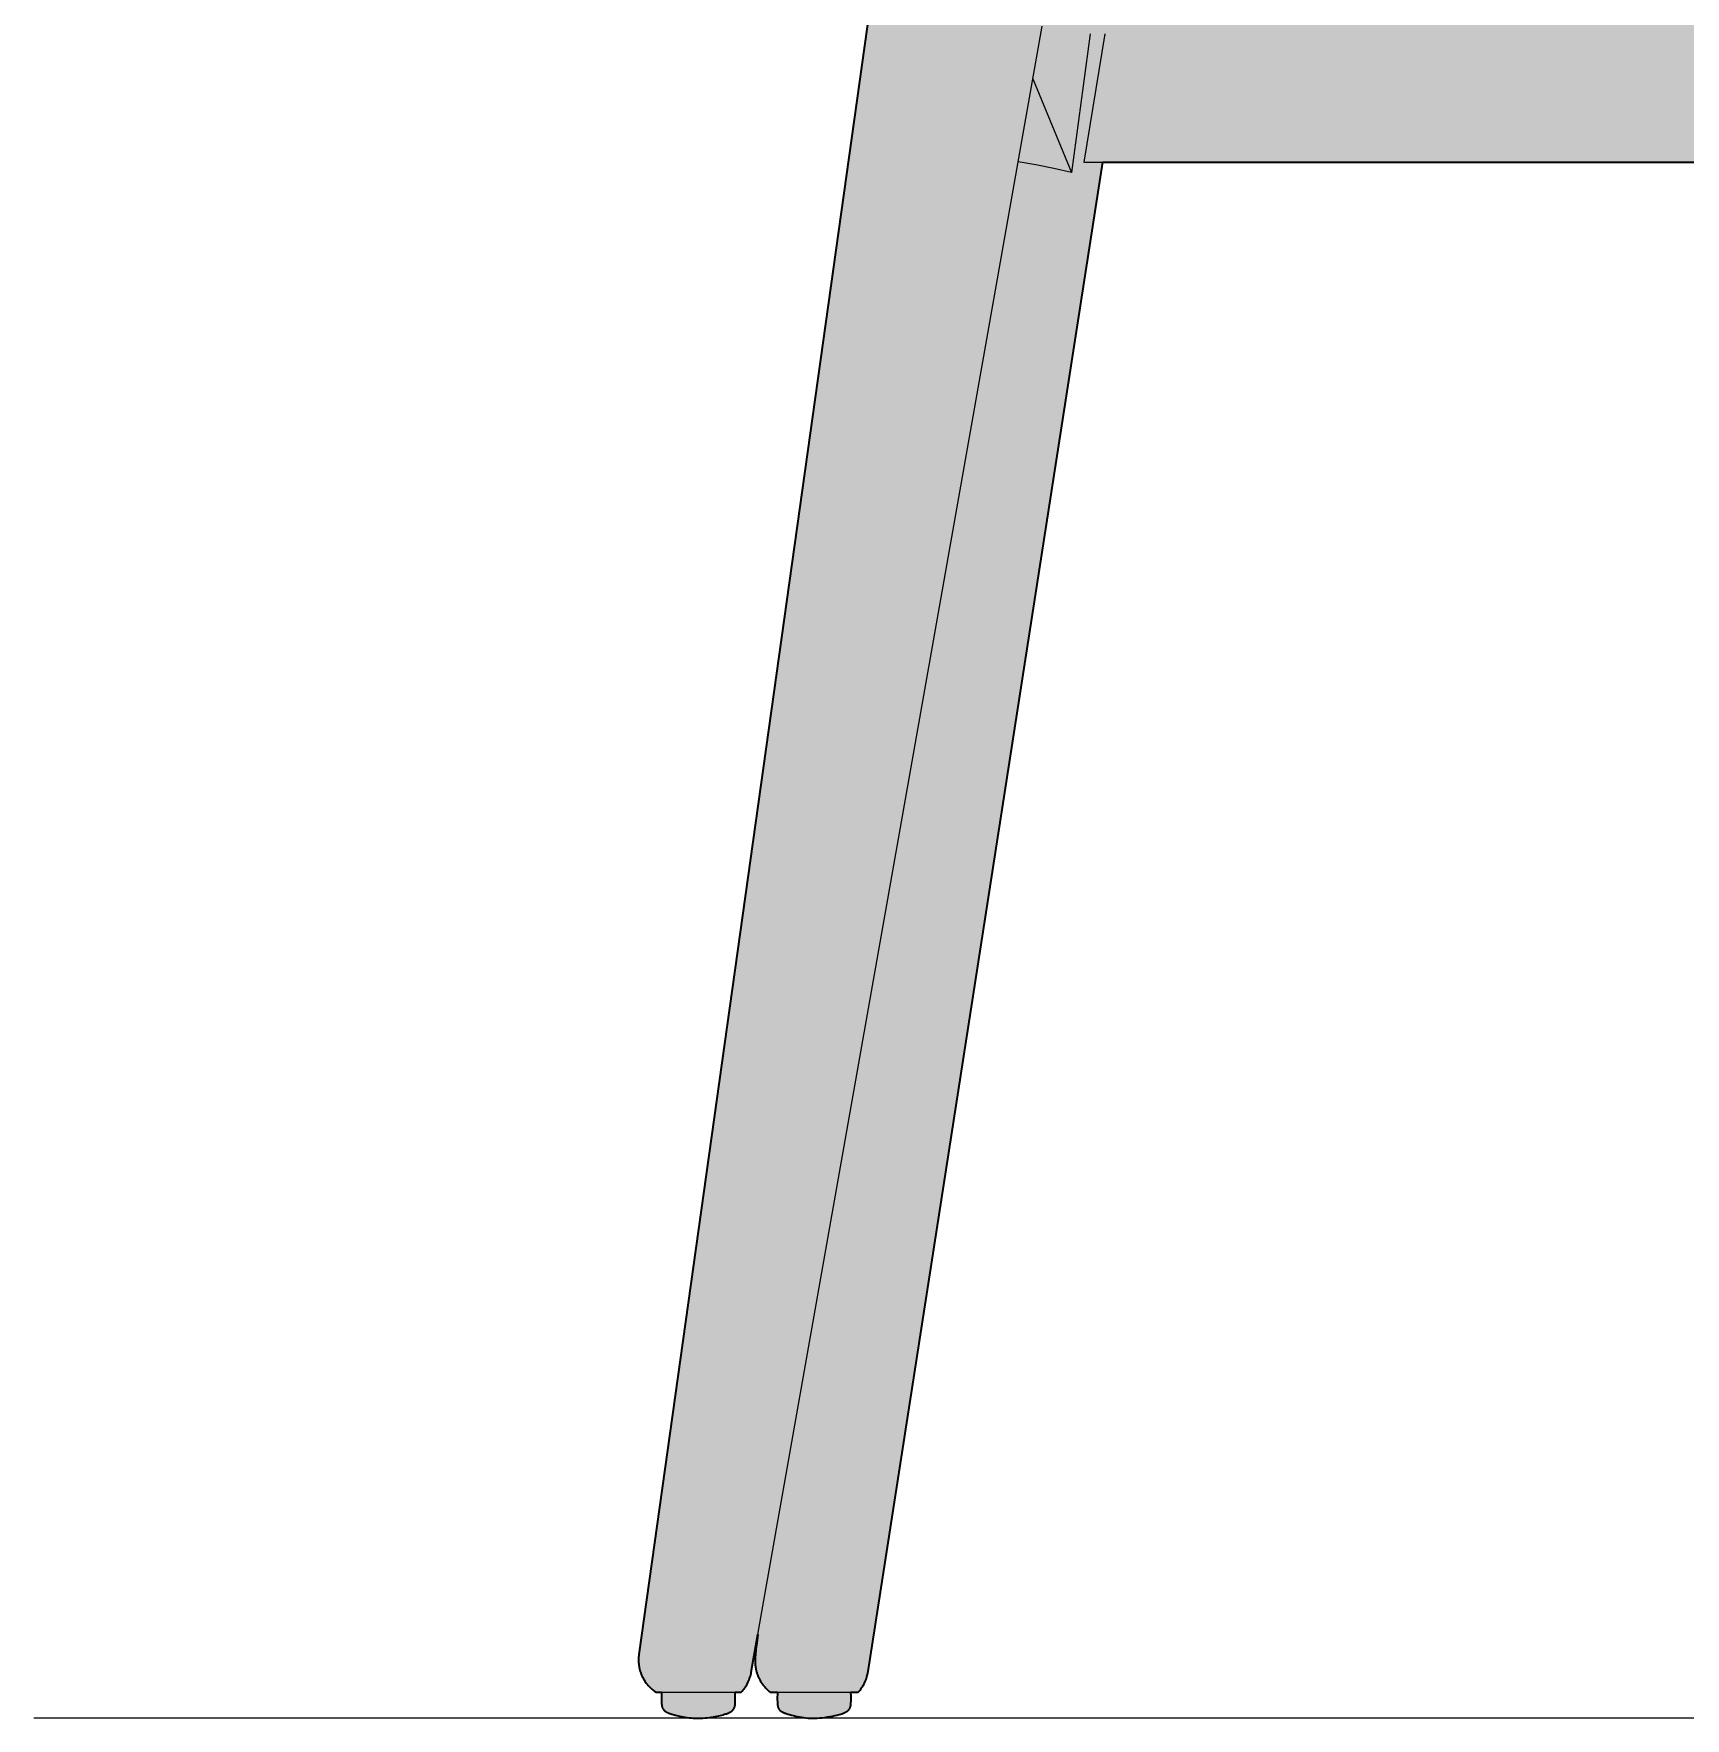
# Model space of a CAD drawing. Header units: millimetres. Extents: x 0 to 1642, y -897 to 768.
# Drawn here: x 0 to 382.1, y 0 to 389.9 of the extents above; entities that cross this region are included whole.
import ezdxf

# ---------------------------------------------------------------- set-up
doc = ezdxf.new("R2010")
doc.units = ezdxf.units.MM
doc.layers.add('Blocks', color=7, linetype='Continuous')
doc.layers.add('Blocks$Fill', color=7, linetype='Continuous', true_color=0xffffff)
for name, color, linetype, lineweight, true_color in [('Blocks$Inner', 7, 'Continuous', 25, 0x007f00), ('Blocks$Outline', 7, 'Continuous', 35, 0xff3f3f), ('Groud', 7, 'Continuous', 25, 0x243775)]:
    doc.layers.add(name, color=color, linetype=linetype, lineweight=lineweight, true_color=true_color)

# ---------------------------------------------------------------- blocks, each defined once
blk = doc.blocks.new('Fiber Armchair Front')
at = {"layer": 'Blocks$Fill'}
blk.add_hatch(color=256, dxfattribs=at).paths.add_polyline_path([(420.42, 767.58), (382.04, 768.35), (343.65, 767.58), (310.91, 766.34), (283.19, 764.64), (259.87, 762.49), (249.66, 761.26), (240.33, 759.91), (231.78, 758.46), (223.94, 756.91), (216.74, 755.25), (210.1, 753.49), (203.93, 751.64), (198.17, 749.68), (192.74, 747.63), (187.62, 745.49), (185.18, 744.4), (182.81, 743.28), (180.51, 742.15), (178.28, 741.01), (176.13, 739.85), (174.04, 738.68), (172.02, 737.5), (170.06, 736.32), (168.17, 735.12), (166.34, 733.92), (162.86, 731.51), (159.62, 729.09), (156.6, 726.68), (153.79, 724.28), (151.18, 721.91), (148.76, 719.58), (146.52, 717.3), (144.44, 715.08), (142.52, 712.93), (140.74, 710.87), (139.1, 708.89), (137.58, 706.99), (136.19, 705.17), (134.91, 703.42), (133.74, 701.74), (132.67, 700.14), (131.69, 698.61), (130.79, 697.14), (129.97, 695.74), (128.53, 693.11), (127.32, 690.73), (123, 681.77), (122.36, 680.54), (122.06, 679.98), (121.77, 679.47), (121.49, 679), (121.22, 678.57), (121.09, 678.37), (120.96, 678.18), (120.83, 678), (120.7, 677.83), (120.57, 677.67), (120.45, 677.53), (120.32, 677.38), (120.19, 677.25), (120.07, 677.13), (119.95, 677.02), (119.88, 676.96), (119.82, 676.91), (119.76, 676.86), (119.7, 676.81), (119.64, 676.76), (119.57, 676.72), (119.51, 676.67), (119.45, 676.63), (119.39, 676.59), (119.33, 676.55), (119.26, 676.52), (119.2, 676.48), (119.14, 676.45), (119.08, 676.42), (119.02, 676.39), (118.95, 676.36), (118.89, 676.33), (118.83, 676.3), (118.76, 676.27), (118.7, 676.25), (118.57, 676.2), (118.44, 676.16), (118.31, 676.13), (118.18, 676.09), (118.05, 676.06), (117.91, 676.04), (117.78, 676.01), (117.64, 675.99), (117.36, 675.95), (115.11, 675.71), (114.41, 675.62), (113.72, 675.51), (113.37, 675.45), (113.04, 675.38), (112.71, 675.3), (112.4, 675.22), (112.25, 675.17), (112.1, 675.13), (111.96, 675.08), (111.82, 675.03), (111.68, 674.98), (111.55, 674.93), (111.43, 674.87), (111.31, 674.82), (111.19, 674.76), (111.14, 674.73), (111.08, 674.7), (111.03, 674.66), (110.98, 674.63), (110.93, 674.6), (110.88, 674.56), (110.83, 674.53), (110.79, 674.5), (110.74, 674.46), (110.7, 674.42), (110.65, 674.39), (110.61, 674.35), (110.57, 674.31), (110.53, 674.27), (110.49, 674.23), (110.46, 674.18), (110.42, 674.14), (110.39, 674.1), (110.35, 674.05), (110.32, 674.01), (110.29, 673.96), (110.26, 673.91), (110.23, 673.86), (110.2, 673.81), (110.17, 673.76), (110.14, 673.71), (110.12, 673.66), (110.09, 673.6), (110.07, 673.55), (110.04, 673.49), (110.02, 673.43), (110, 673.37), (109.98, 673.31), (109.96, 673.25), (109.92, 673.12), (109.88, 672.98), (109.85, 672.84), (109.82, 672.69), (109.79, 672.54), (109.77, 672.38), (109.72, 672.04), (109.69, 671.68), (109.66, 671.28), (109.63, 670.85), (109.59, 669.9), (109.58, 668.8), (109.6, 666.11), (109.9, 658.33), (114.81, 587.78), (116.59, 567.81), (118.7, 548.26), (119.88, 539.07), (121.16, 530.36), (122.54, 522.12), (124.03, 514.39), (125.64, 507.15), (126.5, 503.71), (127.39, 500.41), (128.32, 497.24), (129.28, 494.19), (130.28, 491.28), (131.32, 488.49), (132.4, 485.84), (133.52, 483.31), (134.68, 480.9), (135.28, 479.74), (135.89, 478.61), (136.51, 477.51), (137.14, 476.43), (137.78, 475.37), (138.44, 474.35), (139.1, 473.34), (139.78, 472.36), (140.48, 471.4), (141.18, 470.47), (141.9, 469.55), (142.63, 468.66), (143.37, 467.79), (144.12, 466.93), (144.89, 466.1), (145.67, 465.28), (146.47, 464.48), (147.28, 463.69), (148.1, 462.92), (148.94, 462.16), (150.65, 460.69), (152.43, 459.27), (154.26, 457.9), (154.74, 457.56), (155.22, 456.7), (155.77, 455.82), (156.37, 454.9), (157.02, 453.96), (157.73, 453), (158.5, 452.01), (159.33, 451), (160.21, 449.98), (161.14, 448.93), (162.13, 447.88), (163.18, 446.81), (164.28, 445.73), (165.43, 444.65), (166.64, 443.56), (167.91, 442.47), (169.23, 441.38), (170.6, 440.29), (172.03, 439.2), (173.51, 438.12), (175.05, 437.05), (176.64, 435.98), (178.28, 434.94), (179.98, 433.9), (181.73, 432.88), (183.54, 431.89), (185.4, 430.91), (187.31, 429.96), (189.27, 429.03), (191.29, 428.14), (193.36, 427.27), (195.48, 426.44), (197.65, 425.64), (140.04, 14.76), (140, 14.45), (139.97, 14.15), (139.95, 13.84), (139.94, 13.53), (139.95, 13.23), (139.96, 12.92), (139.98, 12.61), (140.02, 12.31), (140.06, 12), (140.12, 11.7), (140.19, 11.4), (140.26, 11.1), (140.35, 10.8), (140.45, 10.51), (140.55, 10.22), (140.67, 9.94), (140.8, 9.66), (140.93, 9.38), (141.08, 9.11), (141.23, 8.85), (141.4, 8.59), (141.57, 8.33), (141.75, 8.08), (141.94, 7.84), (142.14, 7.6), (142.35, 7.38), (142.56, 7.16), (142.78, 6.94), (143.01, 6.74), (143.25, 6.54), (143.49, 6.35), (143.74, 6.17), (143.99, 6), (145.29, 6), (145.29, 3.21), (145.3, 3.14), (145.3, 3.07), (145.31, 3.01), (145.32, 2.94), (145.33, 2.88), (145.34, 2.82), (145.36, 2.76), (145.37, 2.7), (145.39, 2.64), (145.4, 2.58), (145.42, 2.53), (145.44, 2.48), (145.46, 2.42), (145.48, 2.37), (145.51, 2.32), (145.53, 2.27), (145.56, 2.23), (145.58, 2.18), (145.61, 2.14), (145.64, 2.09), (145.67, 2.05), (145.7, 2.01), (145.73, 1.97), (145.77, 1.93), (145.8, 1.89), (145.83, 1.85), (145.87, 1.82), (145.91, 1.78), (145.94, 1.75), (145.98, 1.71), (146.02, 1.68), (146.06, 1.65), (146.1, 1.62), (146.14, 1.59), (146.18, 1.56), (146.23, 1.53), (146.27, 1.5), (146.32, 1.48), (146.36, 1.45), (146.41, 1.43), (146.5, 1.38), (146.59, 1.33), (146.69, 1.29), (146.79, 1.24), (146.89, 1.2), (146.99, 1.17), (147.2, 1.09), (147.63, 0.96), (148.51, 0.72), (149.41, 0.5), (149.86, 0.4), (150.31, 0.32), (150.76, 0.24), (151.21, 0.17), (151.66, 0.11), (152.11, 0.06), (152.56, 0.02), (153.01, -0.01), (153.47, -0.02), (153.92, -0.03), (154.39, -0.01), (154.86, 0.01), (155.34, 0.05), (155.82, 0.1), (156.3, 0.17), (156.78, 0.24), (157.69, 0.4), (158.52, 0.57), (159.24, 0.73), (159.57, 0.81), (159.87, 0.9), (160.15, 0.98), (160.29, 1.03), (160.42, 1.08), (160.56, 1.13), (160.68, 1.18), (160.81, 1.24), (160.94, 1.3), (161.06, 1.36), (161.18, 1.43), (161.25, 1.46), (161.3, 1.5), (161.36, 1.53), (161.42, 1.57), (161.48, 1.61), (161.53, 1.65), (161.59, 1.7), (161.64, 1.74), (161.67, 1.77), (161.69, 1.79), (161.72, 1.82), (161.75, 1.84), (161.77, 1.87), (161.79, 1.89), (161.82, 1.92), (161.84, 1.95), (161.86, 1.98), (161.89, 2), (161.91, 2.03), (161.93, 2.06), (161.95, 2.09), (161.97, 2.13), (161.99, 2.16), (162.01, 2.19), (162.03, 2.22), (162.05, 2.26), (162.07, 2.29), (162.08, 2.33), (162.1, 2.36), (162.12, 2.4), (162.13, 2.44), (162.15, 2.48), (162.16, 2.52), (162.18, 2.56), (162.19, 2.6), (162.2, 2.64), (162.21, 2.68), (162.22, 2.73), (162.23, 2.77), (162.24, 2.82), (162.25, 2.86), (162.26, 2.91), (162.27, 2.96), (162.27, 3.01), (162.28, 3.11), (162.29, 3.21), (162.29, 6), (163.7, 6), (163.91, 6.23), (164.11, 6.46), (164.3, 6.71), (164.48, 6.96), (164.66, 7.21), (164.82, 7.47), (164.98, 7.74), (165.13, 8.01), (165.27, 8.29), (165.4, 8.57), (165.52, 8.86), (165.63, 9.15), (165.73, 9.44), (165.82, 9.74), (165.9, 10.03), (165.97, 10.34), (166.03, 10.64), (167.57, 19.35), (167.29, 17.45), (167.1, 15.91), (166.98, 14.66), (166.94, 14.13), (166.92, 13.65), (166.92, 13.23), (166.92, 12.84), (166.93, 12.66), (166.94, 12.49), (166.96, 12.33), (166.97, 12.17), (166.99, 12.02), (167.01, 11.87), (167.04, 11.73), (167.06, 11.58), (167.12, 11.31), (167.18, 11.04), (167.26, 10.76), (167.34, 10.48), (167.42, 10.19), (167.53, 9.9), (167.58, 9.75), (167.64, 9.6), (167.7, 9.46), (167.77, 9.3), (167.84, 9.15), (167.92, 9), (168, 8.84), (168.09, 8.69), (168.18, 8.53), (168.28, 8.37), (168.38, 8.21), (168.49, 8.05), (168.61, 7.89), (168.73, 7.72), (168.86, 7.56), (169, 7.39), (169.14, 7.22), (169.29, 7.05), (169.45, 6.88), (169.62, 6.71), (169.79, 6.53), (169.98, 6.35), (170.17, 6.18), (170.37, 6), (172.08, 6), (172.06, 4.3), (172.07, 3.7), (172.09, 3.45), (172.1, 3.23), (172.12, 3.05), (172.13, 2.96), (172.14, 2.88), (172.15, 2.81), (172.17, 2.74), (172.18, 2.68), (172.2, 2.62), (172.21, 2.56), (172.23, 2.51), (172.24, 2.46), (172.26, 2.41), (172.28, 2.37), (172.3, 2.32), (172.32, 2.28), (172.34, 2.24), (172.36, 2.2), (172.39, 2.16), (172.41, 2.13), (172.43, 2.09), (172.46, 2.05), (172.48, 2.02), (172.51, 1.98), (172.54, 1.95), (172.57, 1.91), (172.6, 1.88), (172.63, 1.84), (172.67, 1.81), (172.7, 1.78), (172.74, 1.75), (172.78, 1.71), (172.82, 1.68), (172.86, 1.65), (172.91, 1.62), (172.95, 1.59), (173, 1.56), (173.05, 1.53), (173.1, 1.5), (173.16, 1.47), (173.22, 1.44), (173.34, 1.38), (173.47, 1.32), (173.61, 1.26), (173.76, 1.2), (173.92, 1.14), (174.09, 1.08), (174.47, 0.96), (174.88, 0.84), (175.32, 0.72), (175.77, 0.61), (176.25, 0.5), (176.73, 0.4), (177.22, 0.3), (177.71, 0.22), (178.2, 0.15), (178.69, 0.09), (179.19, 0.04), (179.7, 0.01), (180.22, 0), (180.75, 0), (181.31, 0.02), (181.88, 0.06), (182.46, 0.12), (183.06, 0.19), (183.65, 0.28), (184.23, 0.38), (184.8, 0.49), (185.34, 0.6), (185.85, 0.72), (186.33, 0.84), (186.77, 0.97), (186.98, 1.04), (187.17, 1.1), (187.36, 1.17), (187.53, 1.25), (187.62, 1.28), (187.7, 1.32), (187.78, 1.36), (187.86, 1.4), (187.93, 1.44), (188.01, 1.48), (188.08, 1.52), (188.14, 1.56), (188.21, 1.61), (188.27, 1.65), (188.33, 1.7), (188.39, 1.74), (188.45, 1.79), (188.5, 1.84), (188.52, 1.86), (188.55, 1.89), (188.57, 1.91), (188.6, 1.94), (188.62, 1.96), (188.64, 1.99), (188.66, 2.02), (188.68, 2.04), (188.71, 2.07), (188.73, 2.1), (188.74, 2.13), (188.76, 2.16), (188.78, 2.19), (188.8, 2.22), (188.82, 2.25), (188.83, 2.28), (188.85, 2.31), (188.86, 2.34), (188.88, 2.38), (188.89, 2.41), (188.91, 2.45), (188.92, 2.49), (188.93, 2.52), (188.95, 2.56), (188.96, 2.6), (188.97, 2.64), (188.99, 2.73), (189.01, 2.82), (189.03, 2.92), (189.04, 3.02), (189.06, 3.13), (189.07, 3.25), (189.08, 3.37), (189.1, 3.64), (189.11, 3.94), (189.11, 4.27), (189.11, 5.05), (189.08, 6), (190.8, 6), (191.01, 6.24), (191.2, 6.48), (191.39, 6.74), (191.57, 6.99), (191.74, 7.26), (191.91, 7.53), (192.06, 7.8), (192.2, 8.08), (192.34, 8.37), (192.46, 8.66), (192.58, 8.95), (192.69, 9.24), (192.78, 9.54), (192.87, 9.85), (192.95, 10.15), (193.01, 10.46), (193.07, 10.77), (247.41, 360.17), (516.88, 360.17), (571.22, 10.77), (571.28, 10.46), (571.34, 10.15), (571.42, 9.85), (571.51, 9.54), (571.6, 9.24), (571.71, 8.95), (571.83, 8.66), (571.95, 8.37), (572.09, 8.08), (572.23, 7.8), (572.39, 7.53), (572.55, 7.26), (572.72, 6.99), (572.9, 6.74), (573.09, 6.48), (573.28, 6.24), (573.49, 6), (575.21, 6), (575.18, 5.05), (575.18, 4.27), (575.18, 3.94), (575.19, 3.64), (575.21, 3.37), (575.22, 3.25), (575.23, 3.13), (575.25, 3.02), (575.26, 2.92), (575.28, 2.82), (575.3, 2.73), (575.32, 2.64), (575.33, 2.6), (575.34, 2.56), (575.36, 2.52), (575.37, 2.49), (575.38, 2.45), (575.4, 2.41), (575.41, 2.38), (575.43, 2.34), (575.44, 2.31), (575.46, 2.28), (575.47, 2.25), (575.49, 2.22), (575.51, 2.19), (575.53, 2.16), (575.55, 2.13), (575.57, 2.1), (575.59, 2.07), (575.61, 2.04), (575.63, 2.02), (575.65, 1.99), (575.67, 1.96), (575.69, 1.94), (575.72, 1.91), (575.74, 1.89), (575.77, 1.86), (575.79, 1.84), (575.85, 1.79), (575.9, 1.74), (575.96, 1.7), (576.02, 1.65), (576.08, 1.61), (576.15, 1.56), (576.21, 1.52), (576.28, 1.48), (576.36, 1.44), (576.43, 1.4), (576.51, 1.36), (576.59, 1.32), (576.67, 1.28), (576.76, 1.25), (576.93, 1.17), (577.12, 1.1), (577.32, 1.04), (577.52, 0.97), (577.96, 0.84), (578.44, 0.72), (578.95, 0.6), (579.49, 0.49), (580.06, 0.38), (580.64, 0.28), (581.23, 0.19), (581.83, 0.12), (582.41, 0.06), (582.98, 0.02), (583.54, 0), (584.07, 0), (584.59, 0.01), (585.1, 0.04), (585.6, 0.09), (586.09, 0.15), (586.58, 0.22), (587.07, 0.3), (587.56, 0.4), (588.04, 0.5), (588.52, 0.61), (588.97, 0.72), (589.41, 0.84), (589.82, 0.96), (590.2, 1.08), (590.37, 1.14), (590.53, 1.2), (590.68, 1.26), (590.82, 1.32), (590.95, 1.38), (591.07, 1.44), (591.13, 1.47), (591.19, 1.5), (591.24, 1.53), (591.29, 1.56), (591.34, 1.59), (591.38, 1.62), (591.43, 1.65), (591.47, 1.68), (591.51, 1.71), (591.55, 1.75), (591.59, 1.78), (591.62, 1.81), (591.66, 1.84), (591.69, 1.88), (591.72, 1.91), (591.75, 1.95), (591.78, 1.98), (591.81, 2.02), (591.83, 2.05), (591.86, 2.09), (591.88, 2.13), (591.9, 2.16), (591.93, 2.2), (591.95, 2.24), (591.97, 2.28), (591.99, 2.32), (592.01, 2.37), (592.03, 2.41), (592.05, 2.46), (592.06, 2.51), (592.08, 2.56), (592.09, 2.62), (592.11, 2.68), (592.12, 2.74), (592.14, 2.81), (592.15, 2.88), (592.16, 2.96), (592.17, 3.05), (592.19, 3.23), (592.2, 3.45), (592.22, 3.7), (592.23, 4.3), (592.21, 6), (593.92, 6), (594.12, 6.18), (594.31, 6.35), (594.5, 6.53), (594.67, 6.71), (594.84, 6.88), (595, 7.05), (595.15, 7.22), (595.29, 7.39), (595.43, 7.56), (595.56, 7.72), (595.68, 7.89), (595.8, 8.05), (595.91, 8.21), (596.01, 8.37), (596.11, 8.53), (596.2, 8.69), (596.29, 8.84), (596.37, 9), (596.45, 9.15), (596.52, 9.3), (596.59, 9.46), (596.65, 9.6), (596.71, 9.75), (596.76, 9.9), (596.87, 10.19), (596.96, 10.48), (597.03, 10.76), (597.11, 11.04), (597.17, 11.31), (597.23, 11.58), (597.25, 11.73), (597.28, 11.87), (597.3, 12.02), (597.32, 12.17), (597.33, 12.33), (597.35, 12.49), (597.36, 12.66), (597.37, 12.84), (597.37, 13.23), (597.37, 13.65), (597.35, 14.13), (597.31, 14.66), (597.19, 15.91), (597, 17.45), (596.73, 19.35), (598.26, 10.64), (598.32, 10.34), (598.39, 10.03), (598.47, 9.74), (598.56, 9.44), (598.66, 9.15), (598.78, 8.86), (598.89, 8.57), (599.02, 8.29), (599.16, 8.01), (599.31, 7.74), (599.47, 7.47), (599.63, 7.21), (599.81, 6.96), (599.99, 6.71), (600.18, 6.46), (600.38, 6.23), (600.59, 6), (602, 6), (602, 3.21), (602.01, 3.11), (602.02, 3.01), (602.02, 2.96), (602.03, 2.91), (602.04, 2.86), (602.05, 2.82), (602.06, 2.77), (602.07, 2.73), (602.08, 2.68), (602.09, 2.64), (602.1, 2.6), (602.11, 2.56), (602.13, 2.52), (602.14, 2.48), (602.16, 2.44), (602.17, 2.4), (602.19, 2.36), (602.21, 2.33), (602.22, 2.29), (602.24, 2.26), (602.26, 2.22), (602.28, 2.19), (602.3, 2.16), (602.32, 2.13), (602.34, 2.09), (602.36, 2.06), (602.38, 2.03), (602.4, 2), (602.43, 1.98), (602.45, 1.95), (602.47, 1.92), (602.5, 1.89), (602.52, 1.87), (602.55, 1.84), (602.57, 1.82), (602.6, 1.79), (602.62, 1.77), (602.65, 1.74), (602.7, 1.7), (602.76, 1.65), (602.81, 1.61), (602.87, 1.57), (602.93, 1.53), (602.99, 1.5), (603.05, 1.46), (603.11, 1.43), (603.23, 1.36), (603.35, 1.3), (603.48, 1.24), (603.61, 1.18), (603.74, 1.13), (603.87, 1.08), (604, 1.03), (604.14, 0.98), (604.42, 0.9), (604.73, 0.81), (605.05, 0.73), (605.77, 0.57), (606.6, 0.4), (607.51, 0.24), (607.99, 0.17), (608.47, 0.1), (608.95, 0.05), (609.43, 0.01), (609.9, -0.01), (610.37, -0.03), (610.83, -0.02), (611.28, -0.01), (611.73, 0.02), (612.18, 0.06), (612.63, 0.11), (613.08, 0.17), (613.53, 0.24), (613.98, 0.32), (614.43, 0.4), (614.88, 0.5), (615.78, 0.72), (616.66, 0.96), (617.09, 1.09), (617.3, 1.17), (617.4, 1.2), (617.5, 1.24), (617.6, 1.29), (617.7, 1.33), (617.79, 1.38), (617.88, 1.43), (617.93, 1.45), (617.98, 1.48), (618.02, 1.5), (618.06, 1.53), (618.11, 1.56), (618.15, 1.59), (618.19, 1.62), (618.23, 1.65), (618.27, 1.68), (618.31, 1.71), (618.35, 1.75), (618.38, 1.78), (618.42, 1.82), (618.46, 1.85), (618.49, 1.89), (618.53, 1.93), (618.56, 1.97), (618.59, 2.01), (618.62, 2.05), (618.65, 2.09), (618.68, 2.14), (618.71, 2.18), (618.73, 2.23), (618.76, 2.27), (618.78, 2.32), (618.81, 2.37), (618.83, 2.42), (618.85, 2.48), (618.87, 2.53), (618.89, 2.58), (618.9, 2.64), (618.92, 2.7), (618.93, 2.76), (618.95, 2.82), (618.96, 2.88), (618.97, 2.94), (618.98, 3.01), (618.99, 3.07), (618.99, 3.14), (619, 3.21), (619, 6), (620.3, 6), (620.55, 6.17), (620.8, 6.35), (621.04, 6.54), (621.28, 6.74), (621.51, 6.94), (621.73, 7.16), (621.95, 7.38), (622.15, 7.6), (622.35, 7.84), (622.54, 8.08), (622.72, 8.33), (622.89, 8.59), (623.06, 8.85), (623.21, 9.11), (623.36, 9.38), (623.5, 9.66), (623.62, 9.94), (623.74, 10.22), (623.85, 10.51), (623.94, 10.8), (624.03, 11.1), (624.11, 11.4), (624.17, 11.7), (624.23, 12), (624.27, 12.31), (624.31, 12.61), (624.33, 12.92), (624.34, 13.23), (624.35, 13.53), (624.34, 13.84), (624.32, 14.15), (624.29, 14.45), (624.25, 14.76), (566.64, 425.64), (568.38, 426.23), (570.1, 426.85), (571.8, 427.5), (573.47, 428.17), (575.11, 428.87), (576.73, 429.6), (578.32, 430.35), (579.89, 431.13), (581.43, 431.94), (582.94, 432.77), (584.43, 433.63), (585.89, 434.52), (587.33, 435.43), (588.74, 436.37), (590.12, 437.34), (591.48, 438.33), (592.82, 439.35), (594.12, 440.39), (595.41, 441.47), (596.66, 442.57), (597.89, 443.69), (599.1, 444.84), (600.28, 446.02), (601.43, 447.23), (602.56, 448.46), (603.66, 449.72), (604.73, 451), (605.78, 452.31), (606.8, 453.65), (607.8, 455.02), (608.77, 456.41), (609.72, 457.83), (609.82, 457.9), (611.65, 459.27), (613.43, 460.69), (615.14, 462.16), (615.98, 462.92), (616.8, 463.69), (617.61, 464.48), (618.41, 465.28), (619.19, 466.1), (619.96, 466.93), (620.71, 467.79), (621.45, 468.66), (622.18, 469.55), (622.9, 470.47), (623.6, 471.4), (624.29, 472.36), (624.97, 473.34), (625.64, 474.35), (626.3, 475.37), (626.94, 476.43), (627.57, 477.51), (628.19, 478.61), (628.8, 479.74), (629.4, 480.9), (630.56, 483.31), (631.68, 485.84), (632.76, 488.49), (633.8, 491.28), (634.8, 494.19), (635.76, 497.24), (636.69, 500.41), (637.58, 503.71), (638.43, 507.15), (640.05, 514.39), (641.54, 522.12), (642.92, 530.36), (644.2, 539.07), (645.38, 548.26), (647.49, 567.81), (651.91, 623.17), (654.18, 658.33), (654.48, 666.11), (654.5, 668.8), (654.48, 669.9), (654.45, 670.85), (654.42, 671.28), (654.39, 671.68), (654.36, 672.04), (654.31, 672.38), (654.29, 672.54), (654.26, 672.69), (654.23, 672.84), (654.2, 672.98), (654.16, 673.12), (654.12, 673.25), (654.1, 673.31), (654.08, 673.37), (654.06, 673.43), (654.03, 673.49), (654.01, 673.55), (653.99, 673.6), (653.96, 673.66), (653.94, 673.71), (653.91, 673.76), (653.88, 673.81), (653.85, 673.86), (653.82, 673.91), (653.79, 673.96), (653.76, 674.01), (653.73, 674.05), (653.69, 674.1), (653.66, 674.14), (653.62, 674.18), (653.58, 674.23), (653.55, 674.27), (653.51, 674.31), (653.47, 674.35), (653.42, 674.39), (653.38, 674.42), (653.34, 674.46), (653.29, 674.5), (653.25, 674.53), (653.2, 674.56), (653.15, 674.6), (653.1, 674.63), (653.05, 674.66), (653, 674.7), (652.94, 674.73), (652.89, 674.76), (652.77, 674.82), (652.65, 674.87), (652.53, 674.93), (652.4, 674.98), (652.26, 675.03), (652.12, 675.08), (651.98, 675.13), (651.83, 675.17), (651.68, 675.22), (651.36, 675.3), (651.04, 675.38), (650.7, 675.45), (650.36, 675.51), (649.67, 675.62), (648.97, 675.71), (646.72, 675.95), (646.44, 675.99), (646.3, 676.01), (646.16, 676.04), (646.03, 676.06), (645.9, 676.09), (645.77, 676.13), (645.64, 676.16), (645.51, 676.2), (645.38, 676.25), (645.32, 676.27), (645.25, 676.3), (645.19, 676.33), (645.13, 676.36), (645.06, 676.39), (645, 676.42), (644.94, 676.45), (644.88, 676.48), (644.81, 676.52), (644.75, 676.55), (644.69, 676.59), (644.63, 676.63), (644.57, 676.67), (644.5, 676.72), (644.44, 676.76), (644.38, 676.81), (644.32, 676.86), (644.26, 676.91), (644.2, 676.96), (644.13, 677.02), (644.01, 677.13), (643.88, 677.25), (643.76, 677.38), (643.63, 677.53), (643.51, 677.67), (643.38, 677.83), (643.25, 678), (643.12, 678.18), (642.99, 678.37), (642.86, 678.57), (642.59, 679), (642.31, 679.47), (642.02, 679.98), (641.72, 680.54), (641.08, 681.77), (636.76, 690.73), (635.55, 693.11), (634.11, 695.74), (633.29, 697.14), (632.39, 698.61), (631.41, 700.14), (630.34, 701.74), (629.17, 703.42), (627.89, 705.17), (626.5, 706.99), (624.98, 708.89), (623.34, 710.87), (621.56, 712.93), (619.64, 715.08), (617.56, 717.3), (615.32, 719.58), (612.9, 721.91), (610.29, 724.28), (607.48, 726.68), (604.46, 729.09), (601.21, 731.51), (597.74, 733.92), (595.91, 735.12), (594.02, 736.32), (592.06, 737.5), (590.04, 738.68), (587.95, 739.85), (585.79, 741.01), (583.57, 742.15), (581.27, 743.28), (578.9, 744.4), (576.46, 745.49), (571.34, 747.63), (565.91, 749.68), (560.15, 751.64), (553.98, 753.49), (547.34, 755.25), (540.14, 756.91), (532.3, 758.46), (523.75, 759.91), (514.42, 761.26), (504.21, 762.49), (480.89, 764.64), (453.17, 766.34)], flags=0)
at = {"layer": 'Blocks$Inner'}
blk.add_line((244.45, 389.87), (240.14, 357.76), dxfattribs=at)
for points in [[(199.35, 437.71), (140.04, 14.76), (140, 14.45), (139.97, 14.15), (139.95, 13.84), (139.94, 13.53), (139.95, 13.23), (139.96, 12.92), (139.98, 12.61), (140.02, 12.31), (140.06, 12), (140.12, 11.7), (140.19, 11.4), (140.26, 11.1), (140.35, 10.8), (140.45, 10.51), (140.55, 10.22), (140.67, 9.94), (140.8, 9.66), (140.93, 9.38), (141.08, 9.11), (141.23, 8.85), (141.4, 8.59), (141.57, 8.33), (141.75, 8.08), (141.94, 7.84), (142.14, 7.6), (142.35, 7.38), (142.56, 7.16), (142.78, 6.94), (143.01, 6.74), (143.25, 6.54), (143.49, 6.35), (143.74, 6.17), (143.99, 6), (163.7, 6), (163.91, 6.23), (164.11, 6.46), (164.3, 6.71), (164.48, 6.96), (164.66, 7.21), (164.82, 7.47), (164.98, 7.74), (165.13, 8.01), (165.27, 8.29), (165.4, 8.57), (165.52, 8.86), (165.63, 9.15), (165.73, 9.44), (165.82, 9.74), (165.9, 10.03), (165.97, 10.34), (166.03, 10.64), (233.31, 391.65)], [(247.8, 389.87), (243, 360.17), (521.29, 360.17), (516.49, 389.87)], [(231.16, 379.46), (240.14, 357.76), (236.04, 358.7), (231.91, 359.53), (227.77, 360.24)], [(167.57, 19.35), (167.29, 17.45), (167.1, 15.91), (166.98, 14.66), (166.94, 14.13), (166.92, 13.65), (166.92, 13.23), (166.92, 12.84), (166.93, 12.66), (166.94, 12.49), (166.96, 12.33), (166.97, 12.17), (166.99, 12.02), (167.01, 11.87), (167.04, 11.73), (167.06, 11.58), (167.12, 11.31), (167.18, 11.04), (167.26, 10.76), (167.34, 10.48), (167.42, 10.19), (167.53, 9.9), (167.58, 9.75), (167.64, 9.6), (167.7, 9.46), (167.77, 9.3), (167.84, 9.15), (167.92, 9), (168, 8.84), (168.09, 8.69), (168.18, 8.53), (168.28, 8.37), (168.38, 8.21), (168.49, 8.05), (168.61, 7.89), (168.73, 7.72), (168.86, 7.56), (169, 7.39), (169.14, 7.22), (169.29, 7.05), (169.45, 6.88), (169.62, 6.71), (169.79, 6.53), (169.98, 6.35), (170.17, 6.18), (170.37, 6), (190.8, 6), (191.01, 6.24), (191.2, 6.48), (191.39, 6.74), (191.57, 6.99), (191.74, 7.26), (191.91, 7.53), (192.06, 7.8), (192.2, 8.08), (192.34, 8.37), (192.46, 8.66), (192.58, 8.95), (192.69, 9.24), (192.78, 9.54), (192.87, 9.85), (192.95, 10.15), (193.01, 10.46), (193.07, 10.77), (247.41, 360.17)], [(145.29, 6), (145.29, 3.21), (145.3, 3.14), (145.3, 3.07), (145.31, 3.01), (145.32, 2.94), (145.33, 2.88), (145.34, 2.82), (145.36, 2.76), (145.37, 2.7), (145.39, 2.64), (145.4, 2.58), (145.42, 2.53), (145.44, 2.48), (145.46, 2.42), (145.48, 2.37), (145.51, 2.32), (145.53, 2.27), (145.56, 2.23), (145.58, 2.18), (145.61, 2.14), (145.64, 2.09), (145.67, 2.05), (145.7, 2.01), (145.73, 1.97), (145.77, 1.93), (145.8, 1.89), (145.83, 1.85), (145.87, 1.82), (145.91, 1.78), (145.94, 1.75), (145.98, 1.71), (146.02, 1.68), (146.06, 1.65), (146.1, 1.62), (146.14, 1.59), (146.18, 1.56), (146.23, 1.53), (146.27, 1.5), (146.32, 1.48), (146.36, 1.45), (146.41, 1.43), (146.5, 1.38), (146.59, 1.33), (146.69, 1.29), (146.79, 1.24), (146.89, 1.2), (146.99, 1.17), (147.2, 1.09), (147.63, 0.96), (148.51, 0.72), (149.41, 0.5), (149.86, 0.4), (150.31, 0.32), (150.76, 0.24), (151.21, 0.17), (151.66, 0.11), (152.11, 0.06), (152.56, 0.02), (153.01, -0.01), (153.47, -0.02), (153.92, -0.03), (154.39, -0.01), (154.86, 0.01), (155.34, 0.05), (155.82, 0.1), (156.3, 0.17), (156.78, 0.24), (157.69, 0.4), (158.52, 0.57), (159.24, 0.73), (159.57, 0.81), (159.87, 0.9), (160.15, 0.98), (160.29, 1.03), (160.42, 1.08), (160.56, 1.13), (160.68, 1.18), (160.81, 1.24), (160.94, 1.3), (161.06, 1.36), (161.18, 1.43), (161.25, 1.46), (161.3, 1.5), (161.36, 1.53), (161.42, 1.57), (161.48, 1.61), (161.53, 1.65), (161.59, 1.7), (161.64, 1.74), (161.67, 1.77), (161.69, 1.79), (161.72, 1.82), (161.75, 1.84), (161.77, 1.87), (161.79, 1.89), (161.82, 1.92), (161.84, 1.95), (161.86, 1.98), (161.89, 2), (161.91, 2.03), (161.93, 2.06), (161.95, 2.09), (161.97, 2.13), (161.99, 2.16), (162.01, 2.19), (162.03, 2.22), (162.05, 2.26), (162.07, 2.29), (162.08, 2.33), (162.1, 2.36), (162.12, 2.4), (162.13, 2.44), (162.15, 2.48), (162.16, 2.52), (162.18, 2.56), (162.19, 2.6), (162.2, 2.64), (162.21, 2.68), (162.22, 2.73), (162.23, 2.77), (162.24, 2.82), (162.25, 2.86), (162.26, 2.91), (162.27, 2.96), (162.27, 3.01), (162.28, 3.11), (162.29, 3.21), (162.29, 6)], [(172.08, 6), (172.06, 4.3), (172.07, 3.7), (172.09, 3.45), (172.1, 3.23), (172.12, 3.05), (172.13, 2.96), (172.14, 2.88), (172.15, 2.81), (172.17, 2.74), (172.18, 2.68), (172.2, 2.62), (172.21, 2.56), (172.23, 2.51), (172.24, 2.46), (172.26, 2.41), (172.28, 2.37), (172.3, 2.32), (172.32, 2.28), (172.34, 2.24), (172.36, 2.2), (172.39, 2.16), (172.41, 2.13), (172.43, 2.09), (172.46, 2.05), (172.48, 2.02), (172.51, 1.98), (172.54, 1.95), (172.57, 1.91), (172.6, 1.88), (172.63, 1.84), (172.67, 1.81), (172.7, 1.78), (172.74, 1.75), (172.78, 1.71), (172.82, 1.68), (172.86, 1.65), (172.91, 1.62), (172.95, 1.59), (173, 1.56), (173.05, 1.53), (173.1, 1.5), (173.16, 1.47), (173.22, 1.44), (173.34, 1.38), (173.47, 1.32), (173.61, 1.26), (173.76, 1.2), (173.92, 1.14), (174.09, 1.08), (174.47, 0.96), (174.88, 0.84), (175.32, 0.72), (175.77, 0.61), (176.25, 0.5), (176.73, 0.4), (177.22, 0.3), (177.71, 0.22), (178.2, 0.15), (178.69, 0.09), (179.19, 0.04), (179.7, 0.01), (180.22, 0), (180.75, 0), (181.31, 0.02), (181.88, 0.06), (182.46, 0.12), (183.06, 0.19), (183.65, 0.28), (184.23, 0.38), (184.8, 0.49), (185.34, 0.6), (185.85, 0.72), (186.33, 0.84), (186.77, 0.97), (186.98, 1.04), (187.17, 1.1), (187.36, 1.17), (187.53, 1.25), (187.62, 1.28), (187.7, 1.32), (187.78, 1.36), (187.86, 1.4), (187.93, 1.44), (188.01, 1.48), (188.08, 1.52), (188.14, 1.56), (188.21, 1.61), (188.27, 1.65), (188.33, 1.7), (188.39, 1.74), (188.45, 1.79), (188.5, 1.84), (188.52, 1.86), (188.55, 1.89), (188.57, 1.91), (188.6, 1.94), (188.62, 1.96), (188.64, 1.99), (188.66, 2.02), (188.68, 2.04), (188.71, 2.07), (188.73, 2.1), (188.74, 2.13), (188.76, 2.16), (188.78, 2.19), (188.8, 2.22), (188.82, 2.25), (188.83, 2.28), (188.85, 2.31), (188.86, 2.34), (188.88, 2.38), (188.89, 2.41), (188.91, 2.45), (188.92, 2.49), (188.93, 2.52), (188.95, 2.56), (188.96, 2.6), (188.97, 2.64), (188.99, 2.73), (189.01, 2.82), (189.03, 2.92), (189.04, 3.02), (189.06, 3.13), (189.07, 3.25), (189.08, 3.37), (189.1, 3.64), (189.11, 3.94), (189.11, 4.27), (189.11, 5.05), (189.08, 6)]]:
    blk.add_lwpolyline(points, dxfattribs=at)
at = {"layer": 'Blocks$Outline'}
for points in [[(197.65, 425.64), (140.04, 14.76)], [(193.07, 10.77), (247.41, 360.17)], [(247.41, 360.17), (516.88, 360.17)], [(166.03, 10.64), (167.57, 19.35)], [(167.1, 15.91), (166.98, 14.66)], [(167.29, 17.45), (167.1, 15.91)], [(167.57, 19.35), (167.29, 17.45)], [(139.95, 13.84), (139.94, 13.53)], [(139.94, 13.53), (139.95, 13.23)], [(139.97, 14.15), (139.95, 13.84)], [(139.95, 13.23), (139.96, 12.92)], [(139.96, 12.92), (139.98, 12.61)], [(140, 14.45), (139.97, 14.15)], [(139.98, 12.61), (140.02, 12.31)], [(140.04, 14.76), (140, 14.45)], [(140.02, 12.31), (140.06, 12)], [(140.06, 12), (140.12, 11.7)], [(140.12, 11.7), (140.19, 11.4)], [(166.94, 14.13), (166.92, 13.65)], [(166.92, 13.65), (166.92, 13.23)], [(166.92, 13.23), (166.92, 12.84)], [(166.92, 12.84), (166.93, 12.66)], [(166.93, 12.66), (166.94, 12.49)], [(166.98, 14.66), (166.94, 14.13)], [(166.94, 12.49), (166.96, 12.33)], [(166.96, 12.33), (166.97, 12.17)], [(166.97, 12.17), (166.99, 12.02)], [(166.99, 12.02), (167.01, 11.87)], [(167.01, 11.87), (167.04, 11.73)], [(167.04, 11.73), (167.06, 11.58)], [(140.19, 11.4), (140.26, 11.1)], [(140.26, 11.1), (140.35, 10.8)], [(140.35, 10.8), (140.45, 10.51)], [(140.45, 10.51), (140.55, 10.22)], [(140.55, 10.22), (140.67, 9.94)], [(140.67, 9.94), (140.8, 9.66)], [(140.8, 9.66), (140.93, 9.38)], [(140.93, 9.38), (141.08, 9.11)], [(141.08, 9.11), (141.23, 8.85)], [(141.23, 8.85), (141.4, 8.59)], [(141.4, 8.59), (141.57, 8.33)], [(141.57, 8.33), (141.75, 8.08)], [(141.75, 8.08), (141.94, 7.84)], [(141.94, 7.84), (142.14, 7.6)], [(164.98, 7.74), (165.13, 8.01)], [(165.13, 8.01), (165.27, 8.29)], [(165.27, 8.29), (165.4, 8.57)], [(165.4, 8.57), (165.52, 8.86)], [(165.52, 8.86), (165.63, 9.15)], [(165.63, 9.15), (165.73, 9.44)], [(165.73, 9.44), (165.82, 9.74)], [(165.82, 9.74), (165.9, 10.03)], [(165.9, 10.03), (165.97, 10.34)], [(165.97, 10.34), (166.03, 10.64)], [(167.06, 11.58), (167.12, 11.31)], [(167.12, 11.31), (167.18, 11.04)], [(167.18, 11.04), (167.26, 10.76)], [(167.26, 10.76), (167.34, 10.48)], [(167.34, 10.48), (167.42, 10.19)], [(167.42, 10.19), (167.53, 9.9)], [(167.53, 9.9), (167.58, 9.75)], [(167.58, 9.75), (167.64, 9.6)], [(167.64, 9.6), (167.7, 9.46)], [(167.7, 9.46), (167.77, 9.3)], [(167.77, 9.3), (167.84, 9.15)], [(167.84, 9.15), (167.92, 9)], [(167.92, 9), (168, 8.84)], [(168, 8.84), (168.09, 8.69)], [(168.09, 8.69), (168.18, 8.53)], [(168.18, 8.53), (168.28, 8.37)], [(168.28, 8.37), (168.38, 8.21)], [(168.38, 8.21), (168.49, 8.05)], [(168.49, 8.05), (168.61, 7.89)], [(168.61, 7.89), (168.73, 7.72)], [(191.91, 7.53), (192.06, 7.8)], [(192.06, 7.8), (192.2, 8.08)], [(192.2, 8.08), (192.34, 8.37)], [(192.34, 8.37), (192.46, 8.66)], [(192.46, 8.66), (192.58, 8.95)], [(192.58, 8.95), (192.69, 9.24)], [(192.69, 9.24), (192.78, 9.54)], [(192.78, 9.54), (192.87, 9.85)], [(192.87, 9.85), (192.95, 10.15)], [(192.95, 10.15), (193.01, 10.46)], [(193.01, 10.46), (193.07, 10.77)], [(142.14, 7.6), (142.35, 7.38)], [(142.35, 7.38), (142.56, 7.16)], [(142.56, 7.16), (142.78, 6.94)], [(142.78, 6.94), (143.01, 6.74)], [(143.01, 6.74), (143.25, 6.54)], [(143.25, 6.54), (143.49, 6.35)], [(143.49, 6.35), (143.74, 6.17)], [(143.74, 6.17), (143.99, 6)], [(143.99, 6), (145.29, 6)], [(145.29, 6), (145.29, 3.21)], [(162.29, 3.21), (162.29, 6)], [(162.29, 6), (163.7, 6)], [(163.7, 6), (163.91, 6.23)], [(163.91, 6.23), (164.11, 6.46)], [(164.11, 6.46), (164.3, 6.71)], [(164.3, 6.71), (164.48, 6.96)], [(164.48, 6.96), (164.66, 7.21)], [(164.66, 7.21), (164.82, 7.47)], [(164.82, 7.47), (164.98, 7.74)], [(168.73, 7.72), (168.86, 7.56)], [(168.86, 7.56), (169, 7.39)], [(169, 7.39), (169.14, 7.22)], [(169.14, 7.22), (169.29, 7.05)], [(169.29, 7.05), (169.45, 6.88)], [(169.45, 6.88), (169.62, 6.71)], [(169.62, 6.71), (169.79, 6.53)], [(169.79, 6.53), (169.98, 6.35)], [(169.98, 6.35), (170.17, 6.18)], [(170.17, 6.18), (170.37, 6)], [(170.37, 6), (172.08, 6)], [(172.08, 6), (172.06, 4.3)], [(172.06, 4.3), (172.07, 3.7)], [(189.11, 5.05), (189.08, 6)], [(189.08, 6), (190.8, 6)], [(189.1, 3.64), (189.11, 3.94)], [(189.11, 4.27), (189.11, 5.05)], [(189.11, 3.94), (189.11, 4.27)], [(190.8, 6), (191.01, 6.24)], [(191.01, 6.24), (191.2, 6.48)], [(191.2, 6.48), (191.39, 6.74)], [(191.39, 6.74), (191.57, 6.99)], [(191.57, 6.99), (191.74, 7.26)], [(191.74, 7.26), (191.91, 7.53)], [(145.29, 3.21), (145.3, 3.14)], [(145.3, 3.14), (145.3, 3.07)], [(145.3, 3.07), (145.31, 3.01)], [(145.31, 3.01), (145.32, 2.94)], [(145.32, 2.94), (145.33, 2.88)], [(145.33, 2.88), (145.34, 2.82)], [(145.34, 2.82), (145.36, 2.76)], [(145.36, 2.76), (145.37, 2.7)], [(145.37, 2.7), (145.39, 2.64)], [(145.39, 2.64), (145.4, 2.58)], [(145.4, 2.58), (145.42, 2.53)], [(145.42, 2.53), (145.44, 2.48)], [(145.44, 2.48), (145.46, 2.42)], [(145.46, 2.42), (145.48, 2.37)], [(145.48, 2.37), (145.51, 2.32)], [(145.51, 2.32), (145.53, 2.27)], [(145.53, 2.27), (145.56, 2.23)], [(145.56, 2.23), (145.58, 2.18)], [(145.58, 2.18), (145.61, 2.14)], [(145.61, 2.14), (145.64, 2.09)], [(145.64, 2.09), (145.67, 2.05)], [(145.67, 2.05), (145.7, 2.01)], [(145.7, 2.01), (145.73, 1.97)], [(145.73, 1.97), (145.77, 1.93)], [(145.77, 1.93), (145.8, 1.89)], [(145.8, 1.89), (145.83, 1.85)], [(145.83, 1.85), (145.87, 1.82)], [(145.87, 1.82), (145.91, 1.78)], [(145.91, 1.78), (145.94, 1.75)], [(145.94, 1.75), (145.98, 1.71)], [(145.98, 1.71), (146.02, 1.68)], [(146.02, 1.68), (146.06, 1.65)], [(146.06, 1.65), (146.1, 1.62)], [(146.1, 1.62), (146.14, 1.59)], [(146.14, 1.59), (146.18, 1.56)], [(146.18, 1.56), (146.23, 1.53)], [(146.23, 1.53), (146.27, 1.5)], [(146.27, 1.5), (146.32, 1.48)], [(146.32, 1.48), (146.36, 1.45)], [(146.36, 1.45), (146.41, 1.43)], [(146.41, 1.43), (146.5, 1.38)], [(146.5, 1.38), (146.59, 1.33)], [(146.59, 1.33), (146.69, 1.29)], [(146.69, 1.29), (146.79, 1.24)], [(146.79, 1.24), (146.89, 1.2)], [(146.89, 1.2), (146.99, 1.17)], [(146.99, 1.17), (147.2, 1.09)], [(147.2, 1.09), (147.63, 0.96)], [(147.63, 0.96), (148.51, 0.72)], [(148.51, 0.72), (149.41, 0.5)], [(149.41, 0.5), (149.86, 0.4)], [(149.86, 0.4), (150.31, 0.32)], [(150.31, 0.32), (150.76, 0.24)], [(150.76, 0.24), (151.21, 0.17)], [(151.21, 0.17), (151.66, 0.11)], [(151.66, 0.11), (152.11, 0.06)], [(152.11, 0.06), (152.56, 0.02)], [(152.56, 0.02), (153.01, -0.01)], [(154.39, -0.01), (154.86, 0.01)], [(154.86, 0.01), (155.34, 0.05)], [(155.34, 0.05), (155.82, 0.1)], [(155.82, 0.1), (156.3, 0.17)], [(156.3, 0.17), (156.78, 0.24)], [(156.78, 0.24), (157.69, 0.4)], [(157.69, 0.4), (158.52, 0.57)], [(158.52, 0.57), (159.24, 0.73)], [(159.24, 0.73), (159.57, 0.81)], [(159.57, 0.81), (159.87, 0.9)], [(159.87, 0.9), (160.15, 0.98)], [(160.15, 0.98), (160.29, 1.03)], [(160.29, 1.03), (160.42, 1.08)], [(160.42, 1.08), (160.56, 1.13)], [(160.56, 1.13), (160.68, 1.18)], [(160.68, 1.18), (160.81, 1.24)], [(160.81, 1.24), (160.94, 1.3)], [(160.94, 1.3), (161.06, 1.36)], [(161.06, 1.36), (161.18, 1.43)], [(161.18, 1.43), (161.25, 1.46)], [(161.25, 1.46), (161.3, 1.5)], [(161.3, 1.5), (161.36, 1.53)], [(161.36, 1.53), (161.42, 1.57)], [(161.42, 1.57), (161.48, 1.61)], [(161.48, 1.61), (161.53, 1.65)], [(161.53, 1.65), (161.59, 1.7)], [(161.59, 1.7), (161.64, 1.74)], [(161.64, 1.74), (161.67, 1.77)], [(161.67, 1.77), (161.69, 1.79)], [(161.69, 1.79), (161.72, 1.82)], [(161.72, 1.82), (161.75, 1.84)], [(161.75, 1.84), (161.77, 1.87)], [(161.77, 1.87), (161.79, 1.89)], [(161.79, 1.89), (161.82, 1.92)], [(161.82, 1.92), (161.84, 1.95)], [(161.84, 1.95), (161.86, 1.98)], [(161.86, 1.98), (161.89, 2)], [(161.89, 2), (161.91, 2.03)], [(161.91, 2.03), (161.93, 2.06)], [(161.93, 2.06), (161.95, 2.09)], [(161.95, 2.09), (161.97, 2.13)], [(161.97, 2.13), (161.99, 2.16)], [(161.99, 2.16), (162.01, 2.19)], [(162.01, 2.19), (162.03, 2.22)], [(162.03, 2.22), (162.05, 2.26)], [(162.05, 2.26), (162.07, 2.29)], [(162.07, 2.29), (162.08, 2.33)], [(162.08, 2.33), (162.1, 2.36)], [(162.1, 2.36), (162.12, 2.4)], [(162.12, 2.4), (162.13, 2.44)], [(162.13, 2.44), (162.15, 2.48)], [(162.15, 2.48), (162.16, 2.52)], [(162.16, 2.52), (162.18, 2.56)], [(162.18, 2.56), (162.19, 2.6)], [(162.19, 2.6), (162.2, 2.64)], [(162.2, 2.64), (162.21, 2.68)], [(162.21, 2.68), (162.22, 2.73)], [(162.22, 2.73), (162.23, 2.77)], [(162.23, 2.77), (162.24, 2.82)], [(162.24, 2.82), (162.25, 2.86)], [(162.25, 2.86), (162.26, 2.91)], [(162.26, 2.91), (162.27, 2.96)], [(162.27, 3.01), (162.28, 3.11)], [(162.27, 2.96), (162.27, 3.01)], [(162.28, 3.11), (162.29, 3.21)], [(172.07, 3.7), (172.09, 3.45)], [(172.09, 3.45), (172.1, 3.23)], [(172.1, 3.23), (172.12, 3.05)], [(172.12, 3.05), (172.13, 2.96)], [(172.13, 2.96), (172.14, 2.88)], [(172.14, 2.88), (172.15, 2.81)], [(172.15, 2.81), (172.17, 2.74)], [(172.17, 2.74), (172.18, 2.68)], [(172.18, 2.68), (172.2, 2.62)], [(172.2, 2.62), (172.21, 2.56)], [(172.21, 2.56), (172.23, 2.51)], [(172.23, 2.51), (172.24, 2.46)], [(172.24, 2.46), (172.26, 2.41)], [(172.26, 2.41), (172.28, 2.37)], [(172.28, 2.37), (172.3, 2.32)], [(172.3, 2.32), (172.32, 2.28)], [(172.32, 2.28), (172.34, 2.24)], [(172.34, 2.24), (172.36, 2.2)], [(172.36, 2.2), (172.39, 2.16)], [(172.39, 2.16), (172.41, 2.13)], [(172.41, 2.13), (172.43, 2.09)], [(172.43, 2.09), (172.46, 2.05)], [(172.46, 2.05), (172.48, 2.02)], [(172.48, 2.02), (172.51, 1.98)], [(172.51, 1.98), (172.54, 1.95)], [(172.54, 1.95), (172.57, 1.91)], [(172.57, 1.91), (172.6, 1.88)], [(172.6, 1.88), (172.63, 1.84)], [(172.63, 1.84), (172.67, 1.81)], [(172.67, 1.81), (172.7, 1.78)], [(172.7, 1.78), (172.74, 1.75)], [(172.74, 1.75), (172.78, 1.71)], [(172.78, 1.71), (172.82, 1.68)], [(172.82, 1.68), (172.86, 1.65)], [(172.86, 1.65), (172.91, 1.62)], [(172.91, 1.62), (172.95, 1.59)], [(172.95, 1.59), (173, 1.56)], [(173, 1.56), (173.05, 1.53)], [(173.05, 1.53), (173.1, 1.5)], [(173.1, 1.5), (173.16, 1.47)], [(173.16, 1.47), (173.22, 1.44)], [(173.22, 1.44), (173.34, 1.38)], [(173.34, 1.38), (173.47, 1.32)], [(173.47, 1.32), (173.61, 1.26)], [(173.61, 1.26), (173.76, 1.2)], [(173.76, 1.2), (173.92, 1.14)], [(173.92, 1.14), (174.09, 1.08)], [(174.09, 1.08), (174.47, 0.96)], [(174.47, 0.96), (174.88, 0.84)], [(174.88, 0.84), (175.32, 0.72)], [(175.32, 0.72), (175.77, 0.61)], [(175.77, 0.61), (176.25, 0.5)], [(176.25, 0.5), (176.73, 0.4)], [(176.73, 0.4), (177.22, 0.3)], [(177.22, 0.3), (177.71, 0.22)], [(177.71, 0.22), (178.2, 0.15)], [(178.2, 0.15), (178.69, 0.09)], [(178.69, 0.09), (179.19, 0.04)], [(179.19, 0.04), (179.7, 0.01)], [(179.7, 0.01), (180.22, 0)], [(180.22, 0), (180.75, 0)], [(180.75, 0), (181.31, 0.02)], [(181.31, 0.02), (181.88, 0.06)], [(181.88, 0.06), (182.46, 0.12)], [(182.46, 0.12), (183.06, 0.19)], [(183.06, 0.19), (183.65, 0.28)], [(183.65, 0.28), (184.23, 0.38)], [(184.23, 0.38), (184.8, 0.49)], [(184.8, 0.49), (185.34, 0.6)], [(185.34, 0.6), (185.85, 0.72)], [(185.85, 0.72), (186.33, 0.84)], [(186.33, 0.84), (186.77, 0.97)], [(186.77, 0.97), (186.98, 1.04)], [(186.98, 1.04), (187.17, 1.1)], [(187.17, 1.1), (187.36, 1.17)], [(187.36, 1.17), (187.53, 1.25)], [(187.53, 1.25), (187.62, 1.28)], [(187.62, 1.28), (187.7, 1.32)], [(187.7, 1.32), (187.78, 1.36)], [(187.78, 1.36), (187.86, 1.4)], [(187.86, 1.4), (187.93, 1.44)], [(187.93, 1.44), (188.01, 1.48)], [(188.01, 1.48), (188.08, 1.52)], [(188.08, 1.52), (188.14, 1.56)], [(188.14, 1.56), (188.21, 1.61)], [(188.21, 1.61), (188.27, 1.65)], [(188.27, 1.65), (188.33, 1.7)], [(188.33, 1.7), (188.39, 1.74)], [(188.39, 1.74), (188.45, 1.79)], [(188.45, 1.79), (188.5, 1.84)], [(188.5, 1.84), (188.52, 1.86)], [(188.52, 1.86), (188.55, 1.89)], [(188.55, 1.89), (188.57, 1.91)], [(188.57, 1.91), (188.6, 1.94)], [(188.6, 1.94), (188.62, 1.96)], [(188.62, 1.96), (188.64, 1.99)], [(188.64, 1.99), (188.66, 2.02)], [(188.66, 2.02), (188.68, 2.04)], [(188.68, 2.04), (188.71, 2.07)], [(188.71, 2.07), (188.73, 2.1)], [(188.73, 2.1), (188.74, 2.13)], [(188.74, 2.13), (188.76, 2.16)], [(188.76, 2.16), (188.78, 2.19)], [(188.78, 2.19), (188.8, 2.22)], [(188.8, 2.22), (188.82, 2.25)], [(188.82, 2.25), (188.83, 2.28)], [(188.83, 2.28), (188.85, 2.31)], [(188.85, 2.31), (188.86, 2.34)], [(188.86, 2.34), (188.88, 2.38)], [(188.88, 2.38), (188.89, 2.41)], [(188.89, 2.41), (188.91, 2.45)], [(188.91, 2.45), (188.92, 2.49)], [(188.92, 2.49), (188.93, 2.52)], [(188.93, 2.52), (188.95, 2.56)], [(188.95, 2.56), (188.96, 2.6)], [(188.96, 2.6), (188.97, 2.64)], [(188.97, 2.64), (188.99, 2.73)], [(188.99, 2.73), (189.01, 2.82)], [(189.01, 2.82), (189.03, 2.92)], [(189.03, 2.92), (189.04, 3.02)], [(189.04, 3.02), (189.06, 3.13)], [(189.06, 3.13), (189.07, 3.25)], [(189.07, 3.25), (189.08, 3.37)], [(189.08, 3.37), (189.1, 3.64)], [(153.01, -0.01), (153.47, -0.02)], [(153.47, -0.02), (153.92, -0.03)], [(153.92, -0.03), (154.39, -0.01)]]:
    blk.add_lwpolyline(points, dxfattribs=at)

msp = doc.modelspace()

# ---------------------------------------------------------------- linework, layer by layer
at = {"layer": 'Groud'}
msp.add_lwpolyline([(764.29, 0), (0, 0)], dxfattribs=at)

# ---------------------------------------------------------------- block references
at = {"layer": 'Blocks'}
msp.add_blockref('Fiber Armchair Front', (0, 0), dxfattribs=at)

doc.saveas('drawing.dxf')
